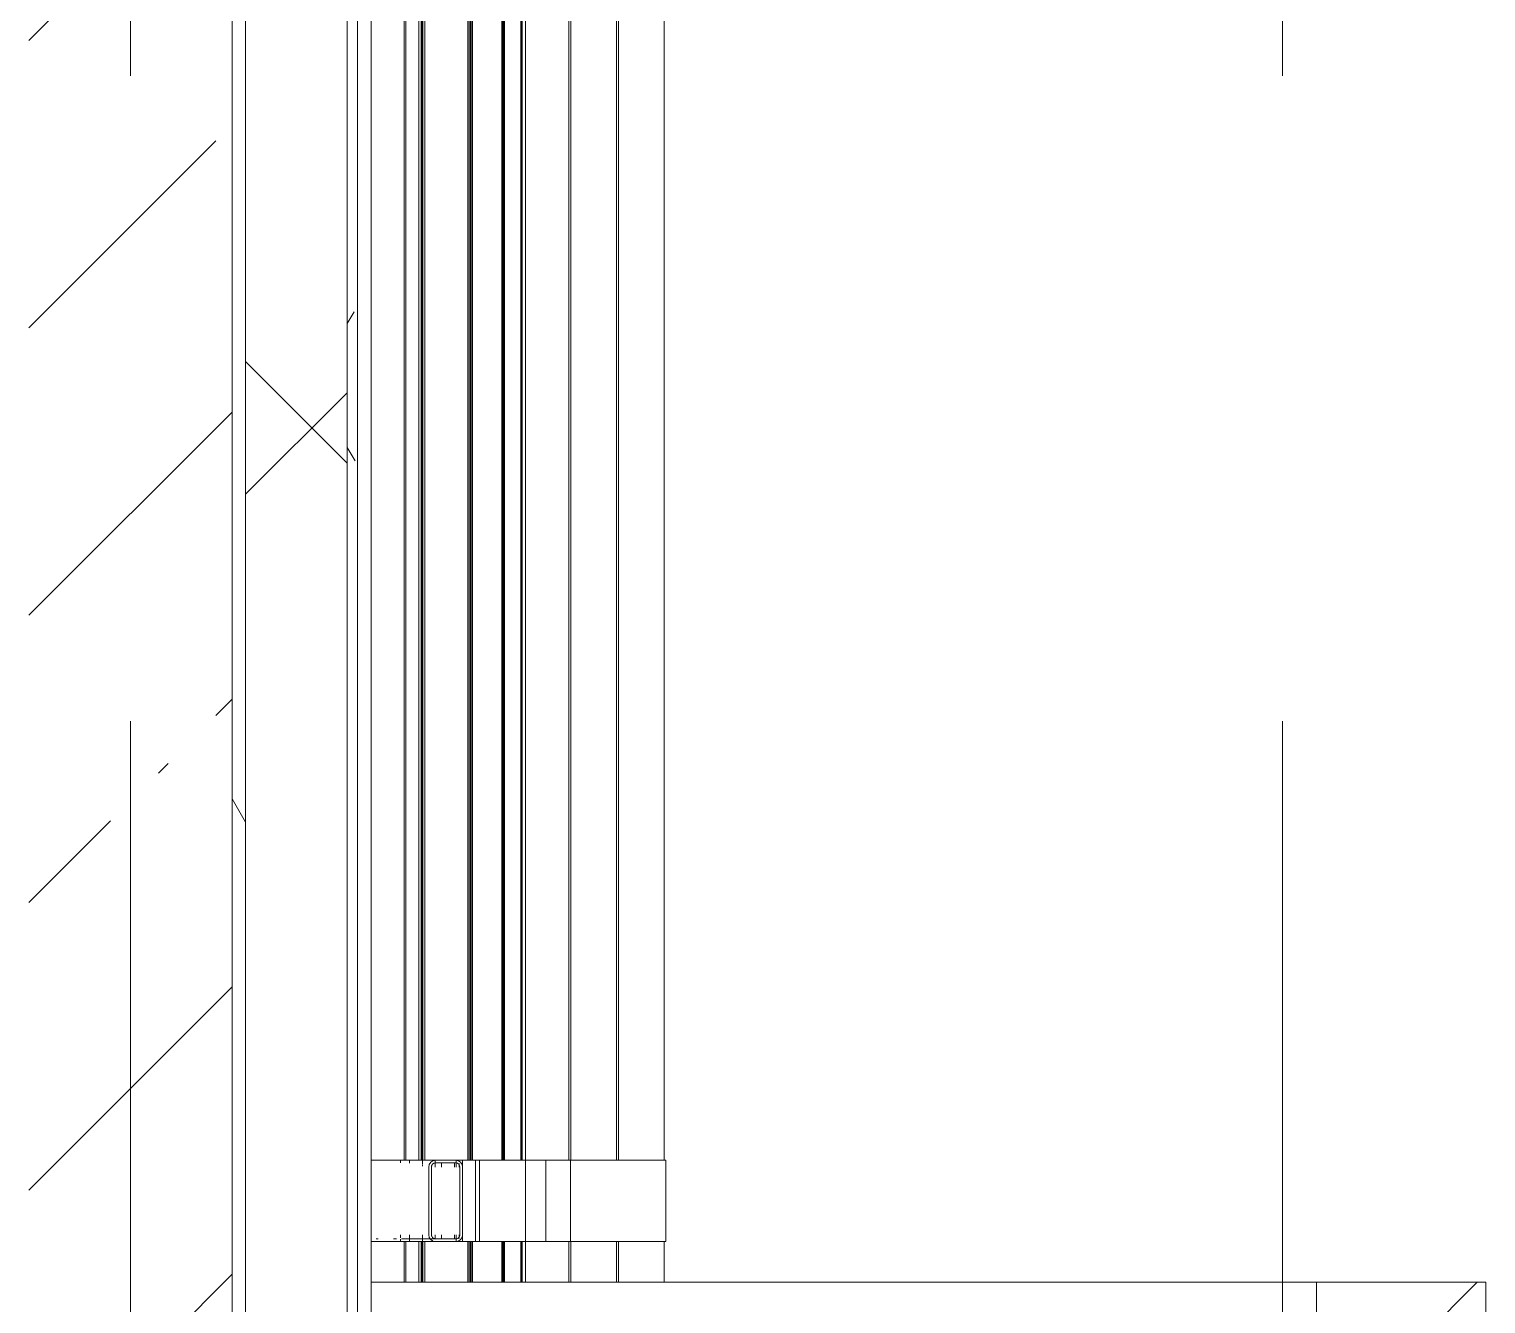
# Model space of a CAD drawing. Header units: millimetres. Extents: x -39507 to 33074, y -24219 to 30962.
# Drawn here: x 23567 to 25717, y 13668 to 15550 of the extents above; entities that cross this region are included whole.
import ezdxf

# ---------------------------------------------------------------- set-up
doc = ezdxf.new("R2010")
doc.units = ezdxf.units.MM
doc.linetypes.add('Осевые', pattern=[6350, 1270, -952.5, 3175, -952.5])
for name, color, linetype, lineweight in [('Обобщенные модели', 7, 'Continuous', 9), ('Обобщенные модели-1', 7, 'Continuous', 18), ('Общие ребра', 7, 'Continuous', 9), ('Отделка 1 _4_-1', 7, 'Continuous', 9), ('Отделка 2 _5_-1', 7, 'Continuous', 9), ('Стены', 7, 'Continuous', 9), ('Структура _1_', 7, 'Continuous', 18), ('Штриховка разреза-2', 7, 'Continuous', 9)]:
    doc.layers.add(name, color=color, linetype=linetype, lineweight=lineweight)
doc.layers.add('Оси-3', color=7, linetype='Осевые', lineweight=9, true_color=0xaaaaaa)
pattern_1 = [(0, (-2885.9, 6475), (812.8, 203.2), [67.056, -542.544, 67.056, -542.544, -3251.2]), (0, (-2885.9, 6475), (812.8, 203.2), [-1219.2, 67.056, -1152.144, 67.056, -542.544, -1422.4]), (0, (-2885.9, 6475), (812.8, 203.2), [-3048, 67.056, -339.344, 67.056, -948.944]), (120, (-2581.1, 6576.6), (-582.3764, 602.3054), [67.056, -542.544, 67.056, -3793.744]), (120, (-2581.1, 6576.6), (-582.3764, 602.3054), [-676.656, -542.544, 67.056, -1152.144, -2032]), (120, (-2581.1, 6576.6), (-582.3764, 602.3054), [-2438.4, 67.056, -542.544, 67.056, -1355.344]), (120, (-2581.1, 6576.6), (-582.3764, 602.3054), [-3115.056, -339.344, 67.056, -948.944]), (240, (-2479.5, 6983), (-230.4236, -805.5054), [67.056, -542.544, 67.056, -542.544, -3251.2]), (240, (-2479.5, 6983), (-230.4236, -805.5054), [-1219.2, 67.056, -1152.144, 67.056, -542.544, -1422.4]), (240, (-2479.5, 6983), (-230.4236, -805.5054), [-3048, 67.056, -339.344, 67.056, -948.944])]

# ---------------------------------------------------------------- blocks, each defined once
blk = doc.blocks.new('Обвязочная балка 1 - Обвязочная балка 1-1451838-Разрез 2-2')
at = {"layer": 'Обобщенные модели'}
for p, q in [((24079.4, 13764), (24082.3, 13764)), ((24082.5, 13764), (24079.9, 13764)), ((24109.7, 13764), (24105.2, 13764)), ((24105.5, 13764), (24109.2, 13764)), ((24117.1, 13764), (24159.8, 13764)), ((24161, 13764), (24118.2, 13764)), ((24161.4, 13764), (24166.3, 13764)), ((24196.1, 13764), (24162.3, 13764))]:
    blk.add_line(p, q, dxfattribs=at)
at = {"layer": 'Обобщенные модели', "flags": 128}
for points in [[(24071.9, 13880), (24105.6, 13880), (24137, 13880), (24161.8, 13880), (24180.1, 13880), (24191.7, 13880), (24196.8, 13880)], [(24162.8, 13874.2), (24162.6, 13874), (24162.5, 13873.9), (24162.3, 13873.7), (24162.2, 13873.5), (24162, 13873.3), (24161.9, 13873.1), (24161.8, 13872.9), (24161.7, 13872.6), (24161.6, 13872.4), (24161.5, 13872.2), (24161.4, 13872), (24161.3, 13871.7), (24161.3, 13871.5), (24161.2, 13871.3), (24161.2, 13871), (24161.1, 13870.8)], [(24167.1, 13876.1), (24166.9, 13876.1), (24166.6, 13876), (24166.4, 13876), (24166.2, 13876), (24165.9, 13875.9), (24165.7, 13875.9), (24165.5, 13875.8), (24165.2, 13875.8), (24165, 13875.7), (24164.8, 13875.6)], [(24199.8, 13879.6), (24200.2, 13879.5), (24200.6, 13879.4), (24201, 13879.2), (24201.3, 13879), (24201.7, 13878.9)], [(24205.9, 13874.7), (24206.1, 13874.4), (24206.2, 13874), (24206.4, 13873.6), (24206.5, 13873.2), (24206.6, 13872.9)], [(24197.1, 13760), (24193.8, 13760), (24183.9, 13760), (24167.4, 13760), (24144.3, 13760), (24114.7, 13760), (24078.7, 13760), (24071.9, 13760)], [(24161.1, 13770), (24161.1, 13769.8), (24161.1, 13769.5), (24161.1, 13769.3), (24161.1, 13769), (24161.2, 13768.8), (24161.2, 13768.6), (24161.3, 13768.3), (24161.4, 13768.1), (24161.5, 13767.9)], [(24162.6, 13766), (24162.7, 13765.8), (24162.9, 13765.7), (24163.1, 13765.5), (24163.3, 13765.3), (24163.5, 13765.2), (24163.7, 13765), (24163.9, 13764.9), (24164.1, 13764.8), (24164.3, 13764.7), (24164.5, 13764.5), (24164.7, 13764.4), (24164.9, 13764.4), (24165.2, 13764.3), (24165.4, 13764.2), (24165.6, 13764.1), (24165.9, 13764.1), (24166.1, 13764)], [(24201.8, 13761.2), (24201.4, 13761), (24201.1, 13760.8), (24200.7, 13760.7), (24200.3, 13760.5), (24199.9, 13760.4)], [(24206.7, 13767.2), (24206.6, 13766.9), (24206.4, 13766.5), (24206.3, 13766.1), (24206.1, 13765.7), (24205.9, 13765.4)]]:
    blk.add_lwpolyline(points, dxfattribs=at)
at = {"layer": 'Обобщенные модели-1'}
for p, q in [((24157.1, 13870), (24157.1, 13770)), ((24161.1, 13770), (24161.1, 13870)), ((24197.1, 13880), (24167.1, 13880)), ((24167.1, 13876.1), (24197, 13876.1)), ((24203.1, 13870), (24203.1, 13770)), ((24207.1, 13770), (24207.1, 13870)), ((24196.1, 13764), (24166.3, 13764)), ((24167.1, 13760), (24197.1, 13760))]:
    blk.add_line(p, q, dxfattribs=at)
for centre, radius, start, end in [((24167.1, 13870), 10, 90, 180), ((24167.1, 13870), 6.06, 90, 180), ((24197, 13870), 6.06, 0, 90), ((24197.1, 13870), 10, 0, 90), ((24167.1, 13770), 10, 180, 270), ((24167.1, 13770), 6.06, 180, 261.8796), ((24197, 13770), 6.06, 261.8796, 0), ((24197.1, 13770), 10, 270, 0)]:
    blk.add_arc(centre, radius, start, end, dxfattribs=at)
blk = doc.blocks.new('Профиль ламели143 - Профиль ламели-1489868-Разрез 2-2')
at = {"layer": 'Обобщенные модели'}
for p, q in [((24299.7, 13880), (24299.7, 17255.4)), ((24299.7, 13880), (24299.7, 17255.4)), ((24299.7, 13880), (24299.7, 17255.4)), ((24363.8, 17255), (24363.8, 13880)), ((24363.8, 13880), (24363.8, 17255)), ((24363.8, 13880), (24363.8, 17255)), ((24366.7, 13880), (24366.7, 17255)), ((24366.7, 13880), (24366.7, 17255)), ((24434.1, 13880), (24434.1, 17255)), ((24434.1, 13880), (24434.1, 17255)), ((24437, 13880), (24437, 17255)), ((24437, 13880), (24437, 17255)), ((24504.4, 13880), (24504.4, 17255)), ((24504.4, 13880), (24504.4, 17255)), ((24207.1, 13880), (24226.3, 13880)), ((24207.1, 13880), (24207.1, 13760)), ((24299.7, 13880), (24223, 13880)), ((24226.3, 13880), (24299.7, 13880)), ((24226.3, 13760), (24226.3, 13880)), ((24232.1, 13880), (24232.1, 13760)), ((24330.1, 13880), (24233.7, 13880)), ((24233.7, 13880), (24299.6, 13880)), ((24299.5, 13880), (24234, 13880)), ((24234, 13880), (24366.2, 13880)), ((24297.3, 13880), (24234, 13880)), ((24234, 13880), (24297.3, 13880)), ((24364.3, 13880), (24299.2, 13880)), ((24299.7, 13880), (24330.1, 13880)), ((24299.7, 13760), (24299.7, 13880)), ((24299.7, 13760), (24299.7, 13880)), ((24330.1, 13760), (24330.1, 13880)), ((24330.1, 13760), (24330.1, 13880)), ((24366.2, 13880), (24363.8, 13880)), ((24366.2, 13880), (24507.1, 13880)), ((24366.2, 13760), (24366.2, 13880)), ((24366.2, 13760), (24366.2, 13880)), ((24366.2, 13760), (24366.2, 13880)), ((24507.1, 13760), (24507.1, 13880)), ((24226.3, 13760), (24207.1, 13760)), ((24223, 13760), (24299.7, 13760)), ((24299.7, 13760), (24226.3, 13760)), ((24299.6, 13760), (24233.7, 13760)), ((24233.7, 13760), (24330.1, 13760)), ((24366.2, 13760), (24234, 13760)), ((24234, 13760), (24299.5, 13760)), ((24297.3, 13760), (24234, 13760)), ((24234, 13760), (24297.3, 13760)), ((24299.2, 13760), (24364.3, 13760)), ((24299.7, 13700), (24299.7, 13760.4)), ((24299.7, 13700), (24299.7, 13760.4)), ((24299.7, 13700), (24299.7, 13760.4)), ((24330.1, 13760), (24299.7, 13760)), ((24363.8, 13760), (24366.2, 13760)), ((24363.8, 13760), (24363.8, 13700)), ((24363.8, 13700), (24363.8, 13760)), ((24363.8, 13700), (24363.8, 13760)), ((24507.1, 13760), (24366.2, 13760)), ((24366.7, 13700), (24366.7, 13760)), ((24366.7, 13700), (24366.7, 13760)), ((24434.1, 13700), (24434.1, 13760)), ((24434.1, 13700), (24434.1, 13760)), ((24437, 13700), (24437, 13760)), ((24437, 13700), (24437, 13760)), ((24504.4, 13700), (24504.4, 13760)), ((24504.4, 13700), (24504.4, 13760)), ((24363.8, 13700), (24299.7, 13700)), ((24299.7, 13700), (24363.8, 13700)), ((24361.3, 13700), (24302.2, 13700)), ((24302.2, 13700), (24361.3, 13700)), ((24361.3, 13700), (24352.9, 13700)), ((24363.8, 13700), (24355.4, 13700)), ((24434.1, 13700), (24366.7, 13700)), ((24375.1, 13700), (24366.7, 13700)), ((24377.6, 13700), (24369.2, 13700)), ((24431.6, 13700), (24369.2, 13700)), ((24431.6, 13700), (24423.2, 13700)), ((24434.1, 13700), (24427, 13700)), ((24504.4, 13700), (24437, 13700)), ((24445.4, 13700), (24437, 13700)), ((24447.9, 13700), (24439.5, 13700)), ((24501.9, 13700), (24439.5, 13700)), ((24501.9, 13700), (24493.5, 13700)), ((24504.4, 13700), (24496, 13700))]:
    blk.add_line(p, q, dxfattribs=at)
blk = doc.blocks.new('Профиль ламели785 - Профиль ламели-1804272-Разрез 2-2')
at = {"layer": 'Обобщенные модели'}
for p, q in [((24293, 13880), (24293, 17255)), ((24293.8, 13880), (24293.8, 17255)), ((24294.4, 13880), (24294.4, 17255)), ((24295.1, 13880), (24295.1, 17255)), ((24197.4, 13880), (24202, 13880)), ((24197.4, 13870), (24197.4, 13880)), ((24202, 13880), (24221.2, 13880)), ((24202, 13875), (24202, 13870)), ((24292.6, 13880), (24217.4, 13880)), ((24221.2, 13880), (24295.6, 13880)), ((24228.1, 13880), (24292.9, 13880)), ((24292.6, 13880), (24228.4, 13880)), ((24299.6, 13880), (24228.5, 13880)), ((24228.6, 13880), (24290.6, 13880)), ((24292.8, 13880), (24228.7, 13880)), ((24228.8, 13880), (24299.7, 13880)), ((24299.7, 13880), (24294.7, 13880)), ((24295.9, 13880), (24299.7, 13880)), ((24363.8, 13880), (24366.7, 13880)), ((24434.1, 13880), (24437, 13880)), ((24197.4, 13760), (24197.4, 13770)), ((24202, 13760), (24197.4, 13760)), ((24202, 13770), (24202, 13764.6)), ((24221.2, 13760), (24202, 13760)), ((24217.4, 13760), (24292.6, 13760)), ((24295.6, 13760), (24221.2, 13760)), ((24292.9, 13760), (24228.1, 13760)), ((24228.4, 13760), (24292.6, 13760)), ((24228.5, 13760), (24299.6, 13760)), ((24290.6, 13760), (24228.6, 13760)), ((24228.7, 13760), (24292.8, 13760)), ((24299.7, 13760), (24228.8, 13760)), ((24293, 13700), (24293, 13760)), ((24293.8, 13700), (24293.8, 13760)), ((24294.4, 13700), (24294.4, 13760)), ((24294.7, 13760), (24299.7, 13760)), ((24295.1, 13700), (24295.1, 13760)), ((24299.7, 13760), (24295.9, 13760)), ((24366.7, 13760), (24363.8, 13760)), ((24437, 13760), (24434.1, 13760)), ((24293.8, 13700), (24293, 13700)), ((24293, 13700), (24356.4, 13700)), ((24295.1, 13700), (24294.4, 13700)), ((24359.6, 13700), (24295.1, 13700)), ((24354.1, 13700), (24295.6, 13700)), ((24297.5, 13700), (24356.9, 13700)), ((24356, 13700), (24347.6, 13700)), ((24357.7, 13700), (24349.3, 13700)), ((24369, 13700), (24360.6, 13700)), ((24424.2, 13700), (24362, 13700)), ((24429.7, 13700), (24362.5, 13700)), ((24372.3, 13700), (24363.9, 13700)), ((24426.1, 13700), (24417.8, 13700)), ((24427, 13700), (24419.4, 13700)), ((24439.1, 13700), (24430.7, 13700)), ((24494.3, 13700), (24432.1, 13700)), ((24499.8, 13700), (24432.6, 13700)), ((24442.4, 13700), (24434, 13700)), ((24496.3, 13700), (24487.9, 13700)), ((24497.9, 13700), (24489.6, 13700))]:
    blk.add_line(p, q, dxfattribs=at)
blk = doc.blocks.new('Профиль ламели786 - Профиль ламели-1804536-Разрез 2-2')
at = {"layer": 'Обобщенные модели'}
for p, q in [((24264.8, 13880), (24264.8, 17255)), ((24266.3, 13880), (24266.3, 17255)), ((24267.6, 13880), (24267.6, 17255)), ((24267.6, 13880), (24267.6, 17255)), ((24267.6, 13880), (24267.6, 17255)), ((24269.1, 13880), (24269.1, 17255)), ((24166.7, 13880), (24175.8, 13880)), ((24166.7, 13870), (24166.7, 13880)), ((24175.8, 13880), (24194.9, 13880)), ((24175.8, 13876.1), (24175.8, 13870)), ((24263.9, 13880), (24190.7, 13880)), ((24194.9, 13880), (24270, 13880)), ((24194.9, 13870), (24194.9, 13876.3)), ((24201.3, 13880), (24264.3, 13880)), ((24264.2, 13880), (24201.6, 13880)), ((24201.9, 13880), (24262.4, 13880)), ((24293, 13880), (24202.1, 13880)), ((24266.7, 13880), (24202.1, 13880)), ((24202.4, 13880), (24293, 13880)), ((24262.4, 13880), (24266.7, 13880)), ((24293, 13880), (24268.7, 13880)), ((24270.5, 13880), (24293, 13880)), ((24166.7, 13764), (24166.7, 13770)), ((24175.8, 13760), (24166.7, 13760)), ((24175.8, 13770), (24175.8, 13764)), ((24194.9, 13760), (24175.8, 13760)), ((24190.7, 13760), (24263.9, 13760)), ((24194.9, 13763.8), (24194.9, 13770)), ((24270, 13760), (24194.9, 13760)), ((24264.3, 13760), (24201.3, 13760)), ((24201.6, 13760), (24264.2, 13760)), ((24262.4, 13760), (24201.9, 13760)), ((24202.1, 13760), (24293, 13760)), ((24202.1, 13760), (24266.7, 13760)), ((24293, 13760), (24202.4, 13760)), ((24266.7, 13760), (24262.4, 13760)), ((24264.8, 13700), (24264.8, 13760)), ((24266.3, 13700), (24266.3, 13760)), ((24267.6, 13700), (24267.6, 13760)), ((24267.6, 13700), (24267.6, 13760)), ((24267.6, 13700), (24267.6, 13760)), ((24268.7, 13760), (24293, 13760)), ((24269.1, 13700), (24269.1, 13760)), ((24293, 13760), (24270.5, 13760)), ((24266.3, 13700), (24264.8, 13700)), ((24264.8, 13700), (24327.2, 13700)), ((24267.6, 13700), (24266.3, 13700)), ((24269.1, 13700), (24267.6, 13700)), ((24325.1, 13700), (24267.6, 13700)), ((24333.6, 13700), (24269.1, 13700)), ((24271.3, 13700), (24330.7, 13700)), ((24328.9, 13700), (24320.6, 13700)), ((24329.8, 13700), (24321.4, 13700)), ((24332.6, 13700), (24330.1, 13700)), ((24340.9, 13700), (24332.6, 13700)), ((24394.7, 13700), (24332.9, 13700)), ((24336.4, 13700), (24333.9, 13700)), ((24403.1, 13700), (24336.4, 13700)), ((24345, 13700), (24336.7, 13700)), ((24398.5, 13700), (24390.2, 13700)), ((24399.3, 13700), (24391, 13700)), ((24402.2, 13700), (24399.7, 13700)), ((24410.5, 13700), (24402.2, 13700)), ((24464.3, 13700), (24402.5, 13700)), ((24406, 13700), (24403.5, 13700)), ((24472.7, 13700), (24406, 13700)), ((24414.6, 13700), (24406.3, 13700)), ((24468.1, 13700), (24459.8, 13700)), ((24468.9, 13700), (24460.6, 13700))]:
    blk.add_line(p, q, dxfattribs=at)
blk = doc.blocks.new('Профиль ламели787 - Профиль ламели-1804800-Разрез 2-2')
at = {"layer": 'Обобщенные модели'}
for p, q in [((24215.3, 13880), (24215.3, 17255)), ((24217.6, 13880), (24217.6, 17255)), ((24218.9, 13880), (24218.9, 17255)), ((24219.5, 13880), (24219.5, 17255)), ((24221.7, 13880), (24221.7, 17255)), ((24115.3, 13880), (24128.9, 13880)), ((24115.3, 13876.4), (24115.3, 13880)), ((24128.9, 13880), (24147.7, 13880)), ((24128.9, 13880), (24128.9, 13875.9)), ((24214, 13880), (24143.5, 13880)), ((24147.7, 13880), (24223.1, 13880)), ((24147.7, 13874.6), (24147.7, 13880)), ((24147.7, 13871.2), (24147.7, 13873.6)), ((24153.5, 13880), (24214.2, 13880)), ((24214.4, 13880), (24153.8, 13880)), ((24154.3, 13880), (24213, 13880)), ((24219.4, 13880), (24154.5, 13880)), ((24252.9, 13880), (24154.7, 13880)), ((24155, 13880), (24264.9, 13880)), ((24214.4, 13880), (24219.4, 13880)), ((24264.8, 13880), (24221.7, 13880)), ((24223.8, 13880), (24253.5, 13880)), ((24115.3, 13765.4), (24115.3, 13770)), ((24115.3, 13760), (24115.3, 13763.4)), ((24128.9, 13760), (24115.3, 13760)), ((24128.9, 13770), (24128.9, 13760)), ((24147.7, 13760), (24128.9, 13760)), ((24143.5, 13760), (24214, 13760)), ((24147.7, 13760), (24147.7, 13770)), ((24223.1, 13760), (24147.7, 13760)), ((24214.2, 13760), (24153.5, 13760)), ((24153.8, 13760), (24214.4, 13760)), ((24213, 13760), (24154.3, 13760)), ((24154.5, 13760), (24219.4, 13760)), ((24154.7, 13760), (24252.9, 13760)), ((24264.9, 13760), (24155, 13760)), ((24219.4, 13760), (24214.4, 13760)), ((24215.3, 13700), (24215.3, 13760)), ((24217.6, 13700), (24217.6, 13760)), ((24218.9, 13700), (24218.9, 13760)), ((24219.5, 13700), (24219.5, 13760)), ((24221.7, 13760), (24264.8, 13760)), ((24221.7, 13700), (24221.7, 13760)), ((24253.5, 13760), (24223.8, 13760)), ((24217.6, 13700), (24215.3, 13700)), ((24215.3, 13700), (24276.4, 13700)), ((24218.9, 13700), (24217.6, 13700)), ((24274.6, 13700), (24218.2, 13700)), ((24221.7, 13700), (24219.5, 13700)), ((24285.3, 13700), (24221.7, 13700)), ((24223.7, 13700), (24282.9, 13700)), ((24272, 13700), (24269, 13700)), ((24280.2, 13700), (24272, 13700)), ((24280.2, 13700), (24272, 13700)), ((24277.3, 13700), (24274.6, 13700)), ((24283.1, 13700), (24279.3, 13700)), ((24282.9, 13700), (24280.2, 13700)), ((24343.2, 13700), (24282.2, 13700)), ((24288.7, 13700), (24285.2, 13700)), ((24291.3, 13700), (24285.2, 13700)), ((24296.1, 13700), (24287.9, 13700)), ((24354.6, 13700), (24288.7, 13700)), ((24340.7, 13700), (24337.7, 13700)), ((24348.9, 13700), (24340.7, 13700)), ((24348.9, 13700), (24340.7, 13700)), ((24345.9, 13700), (24343.2, 13700)), ((24351.8, 13700), (24348, 13700)), ((24351.6, 13700), (24348.9, 13700)), ((24411.9, 13700), (24350.9, 13700)), ((24360, 13700), (24351.8, 13700)), ((24357.4, 13700), (24353.6, 13700)), ((24364.8, 13700), (24356.6, 13700)), ((24423.3, 13700), (24357.4, 13700)), ((24409.4, 13700), (24406.4, 13700)), ((24417.6, 13700), (24409.4, 13700)), ((24417.6, 13700), (24409.4, 13700)), ((24414.6, 13700), (24411.9, 13700)), ((24420.3, 13700), (24417.6, 13700))]:
    blk.add_line(p, q, dxfattribs=at)
blk = doc.blocks.new('Профиль ламели788 - Профиль ламели-1805064-Разрез 2-2')
at = {"layer": 'Обобщенные модели'}
for p, q in [((24142.7, 13880), (24142.7, 17255)), ((24145.7, 13880), (24145.7, 17255)), ((24145.7, 13880), (24145.7, 17255)), ((24147, 13880), (24147, 17255)), ((24148.2, 13880), (24148.2, 17255)), ((24151.2, 13880), (24151.2, 17255)), ((24214.7, 13880), (24214.7, 17255)), ((24071.9, 13880), (24077.7, 13880)), ((24141, 13880), (24072.6, 13880)), ((24077.7, 13880), (24153, 13880)), ((24082.9, 13880), (24143.3, 13880)), ((24141.8, 13880), (24083.2, 13880)), ((24083.8, 13880), (24140.4, 13880)), ((24148.9, 13880), (24084.2, 13880)), ((24182.3, 13880), (24084.5, 13880)), ((24084.8, 13880), (24214.4, 13880)), ((24140.4, 13880), (24148.9, 13880)), ((24214.4, 13880), (24151.2, 13880)), ((24154, 13880), (24183.2, 13880)), ((24077.7, 13760), (24071.9, 13760)), ((24072.6, 13760), (24141, 13760)), ((24153, 13760), (24077.7, 13760)), ((24143.3, 13760), (24082.9, 13760)), ((24083.2, 13760), (24141.8, 13760)), ((24140.4, 13760), (24083.8, 13760)), ((24084.2, 13760), (24148.9, 13760)), ((24084.5, 13760), (24182.3, 13760)), ((24214.4, 13760), (24084.8, 13760)), ((24148.9, 13760), (24140.4, 13760)), ((24142.7, 13700), (24142.7, 13760)), ((24145.7, 13700), (24145.7, 13760)), ((24145.7, 13700), (24145.7, 13760)), ((24147, 13700), (24147, 13760)), ((24148.2, 13700), (24148.2, 13760)), ((24151.2, 13760), (24214.4, 13760)), ((24151.2, 13700), (24151.2, 13760)), ((24183.2, 13760), (24154, 13760)), ((24214.7, 13700), (24214.7, 13760)), ((24145.7, 13700), (24142.7, 13700)), ((24143.5, 13700), (24202.2, 13700)), ((24147, 13700), (24145.7, 13700)), ((24200.5, 13700), (24145.7, 13700)), ((24149.5, 13700), (24147, 13700)), ((24151.2, 13700), (24148.2, 13700)), ((24214.7, 13700), (24151.2, 13700)), ((24153, 13700), (24211.6, 13700)), ((24200, 13700), (24196, 13700)), ((24207.2, 13700), (24199.2, 13700)), ((24208, 13700), (24200, 13700)), ((24204.1, 13700), (24200.5, 13700)), ((24210, 13700), (24205, 13700)), ((24211.6, 13700), (24208, 13700)), ((24267.9, 13700), (24208.1, 13700)), ((24218.1, 13700), (24210, 13700)), ((24217.5, 13700), (24212.5, 13700)), ((24223.7, 13700), (24215.6, 13700)), ((24282.2, 13700), (24217.5, 13700)), ((24220.6, 13700), (24218.1, 13700)), ((24267.4, 13700), (24263.5, 13700)), ((24274.7, 13700), (24266.6, 13700)), ((24275.5, 13700), (24267.4, 13700)), ((24271.6, 13700), (24267.9, 13700)), ((24277.4, 13700), (24272.4, 13700)), ((24335.4, 13700), (24275.5, 13700)), ((24279.1, 13700), (24275.5, 13700)), ((24285.2, 13700), (24277.4, 13700)), ((24285, 13700), (24280, 13700)), ((24349.7, 13700), (24285.2, 13700)), ((24291.1, 13700), (24285.2, 13700)), ((24288, 13700), (24285.5, 13700)), ((24334.9, 13700), (24331, 13700)), ((24342.1, 13700), (24334.1, 13700)), ((24342.9, 13700), (24334.9, 13700)), ((24339, 13700), (24335.4, 13700)), ((24346.6, 13700), (24342.9, 13700))]:
    blk.add_line(p, q, dxfattribs=at)
blk = doc.blocks.new('Профиль ламели789 - Профиль ламели-1805328-Разрез 2-2')
at = {"layer": 'Обобщенные модели'}
for p, q in [((24120.8, 13880), (24120.8, 17255)), ((24123.5, 13880), (24123.5, 17255)), ((24071.9, 13880), (24090.1, 13880)), ((24121.4, 13880), (24071.9, 13880)), ((24089.1, 13880), (24072, 13880)), ((24072, 13880), (24124, 13880)), ((24124, 13880), (24142.7, 13880)), ((24090.1, 13760), (24071.9, 13760)), ((24071.9, 13760), (24121.4, 13760)), ((24072, 13760), (24089.1, 13760)), ((24124, 13760), (24072, 13760)), ((24120.8, 13700), (24120.8, 13760)), ((24123.5, 13700), (24123.5, 13760)), ((24142.7, 13760), (24124, 13760)), ((24071.8, 13700), (24105.2, 13700)), ((24103.8, 13700), (24071.8, 13700)), ((24120.8, 13700), (24071.9, 13700)), ((24071.9, 13700), (24117.5, 13700)), ((24105.2, 13700), (24100.4, 13700)), ((24111.5, 13700), (24103.6, 13700)), ((24108.2, 13700), (24103.8, 13700)), ((24113.1, 13700), (24105.2, 13700)), ((24114.2, 13700), (24107.9, 13700)), ((24169.6, 13700), (24111.2, 13700)), ((24117.5, 13700), (24113.1, 13700)), ((24122, 13700), (24114.2, 13700)), ((24123.5, 13700), (24117.3, 13700)), ((24128.4, 13700), (24120.5, 13700)), ((24125.2, 13700), (24122, 13700)), ((24186.7, 13700), (24123.5, 13700)), ((24171.1, 13700), (24166.2, 13700)), ((24177.3, 13700), (24169.5, 13700)), ((24174.1, 13700), (24169.6, 13700)), ((24179, 13700), (24171.1, 13700)), ((24180, 13700), (24173.8, 13700)), ((24235.5, 13700), (24177, 13700)), ((24183.5, 13700), (24179, 13700)), ((24187.9, 13700), (24180, 13700)), ((24189.4, 13700), (24183.2, 13700)), ((24194.2, 13700), (24186.4, 13700)), ((24191, 13700), (24187.9, 13700)), ((24252.5, 13700), (24189.4, 13700)), ((24237, 13700), (24232.1, 13700)), ((24243.2, 13700), (24235.3, 13700)), ((24240, 13700), (24235.5, 13700)), ((24244.8, 13700), (24237, 13700)), ((24249.3, 13700), (24244.8, 13700))]:
    blk.add_line(p, q, dxfattribs=at)

msp = doc.modelspace()

# ---------------------------------------------------------------- hatches: boundary and pattern name
at = {"layer": 'Штриховка разреза-2'}
h = msp.add_hatch(dxfattribs=at)
h.set_pattern_fill('FP_3', color=256, style=0, pattern_type=2)
h.set_pattern_definition(pattern_1)
h.paths.add_polyline_path([(23866.9, 12500), (23886.9, 12500), (23886.9, 19660), (23866.9, 19660), (23866.9, 12518.8)], flags=0)
h.paths.add_polyline_path([(23886.9, 20860), (23886.9, 23980.4), (23866.9, 23980.4), (23866.9, 20860)], flags=0)
h.paths.add_polyline_path([(23886.9, 25180.4), (23886.9, 26500), (23866.9, 26500), (23866.9, 25180.4)], flags=0)
h = msp.add_hatch(dxfattribs=at)
h.set_pattern_fill('FP_4', color=256, style=0, pattern_type=2)
h.set_pattern_definition([(45, (-2885.9, 6475), (-707.107, 707.107), []), (135, (-2885.9, 6475), (-707.107, -707.107), [])])
h.paths.add_polyline_path([(24036.9, 12500), (24036.9, 19660), (23886.9, 19660), (23886.9, 12500), (24001.7, 12500)], flags=0)
h.paths.add_polyline_path([(24001.7, 20860), (24036.9, 20860), (24036.9, 23980.4), (23886.9, 23980.4), (23886.9, 20860)], flags=0)
h.paths.add_polyline_path([(24001.7, 25180.4), (24036.9, 25180.4), (24036.9, 26500), (23886.9, 26500), (23886.9, 25180.4)], flags=0)
h = msp.add_hatch(dxfattribs=at)
h.set_pattern_fill('FP_3', color=256, style=0, pattern_type=2)
h.set_pattern_definition(pattern_1)
h.paths.add_polyline_path([(24051.9, 12500), (24051.9, 19660), (24036.9, 19660), (24036.9, 12500)], flags=0)
h.paths.add_polyline_path([(24051.9, 20860), (24051.9, 23980.4), (24036.9, 23980.4), (24036.9, 20860)], flags=0)
h.paths.add_polyline_path([(24051.9, 25180.4), (24051.9, 26500), (24036.9, 26500), (24036.9, 25180.4)], flags=0)
h = msp.add_hatch(dxfattribs=at)
h.set_pattern_fill('FP_2', color=256, style=0, pattern_type=2)
h.set_pattern_definition([(45, (-2885.9, 6475), (-424.264, 424.264), [600, -100, 20, -100]), (45, (-2885.9, 6899), (-424.264, 424.264), [])])
h.paths.add_polyline_path([(23867.1, 12500), (23867.1, 16450), (23567.1, 16450), (23567.1, 12500)], flags=0)
h = msp.add_hatch(dxfattribs=at)
h.set_pattern_fill('FP_5', color=256, style=0, pattern_type=2)
h.set_pattern_definition([(45, (-2885.9, 6475), (-502.894, 502.894), []), (45, (-2885.9, 7237), (-502.894, 502.894), [])])
h.paths.add_polyline_path([(25702.9, 12500), (25717.1, 12500), (25717.1, 13700), (25467.1, 13700), (25467.1, 12500)], flags=0)

# ---------------------------------------------------------------- linework, layer by layer
at = {"layer": 'Общие ребра'}
for p, q in [((23886.9, 12500), (23886.9, 19660)), ((24036.9, 12500), (24036.9, 19660)), ((24051.9, 12500), (24051.9, 19660))]:
    msp.add_line(p, q, dxfattribs=at)
at = {"layer": 'Оси-3'}
for p, q in [((23717.1, -22619.5), (23717.1, 29000)), ((25417.1, -22619.5), (25417.1, 29000))]:
    msp.add_line(p, q, dxfattribs=at)
at = {"layer": 'Отделка 1 _4_-1'}
msp.add_line((23866.9, 19660), (23866.9, 12500), dxfattribs=at)
at = {"layer": 'Отделка 2 _5_-1'}
msp.add_line((24071.9, 12500), (24071.9, 19660), dxfattribs=at)
at = {"layer": 'Стены'}
for p, q in [((24071.9, 16660), (24071.9, 15460)), ((24071.9, 15500), (24071.9, 13700)), ((24071.9, 15500), (24071.9, 13700)), ((24071.9, 15500), (24071.9, 13700)), ((24071.9, 15500), (24071.9, 13700)), ((24071.9, 15500), (24071.9, 13700)), ((24071.9, 15500), (24071.9, 13700)), ((24071.9, 15500), (24071.9, 13700)), ((24071.9, 15500), (24071.9, 13700)), ((24071.9, 15500), (24071.9, 13700)), ((24071.9, 15500), (24071.9, 13700)), ((24071.9, 15500), (24071.9, 13700)), ((24072.8, 13700), (25467.1, 13700)), ((25717.1, 13700), (24072.8, 13700))]:
    msp.add_line(p, q, dxfattribs=at)
at = {"layer": 'Структура _1_'}
for p, q in [((23867.1, 12500), (23867.1, 16450)), ((25467.1, 13700), (25467.1, 12500)), ((25717.1, 13700), (25467.1, 13700)), ((25717.1, 12500), (25717.1, 13700))]:
    msp.add_line(p, q, dxfattribs=at)

# ---------------------------------------------------------------- block references
at = {"layer": 'Обобщенные модели'}
for name in ['Профиль ламели789 - Профиль ламели-1805328-Разрез 2-2', 'Профиль ламели788 - Профиль ламели-1805064-Разрез 2-2', 'Профиль ламели787 - Профиль ламели-1804800-Разрез 2-2', 'Профиль ламели786 - Профиль ламели-1804536-Разрез 2-2', 'Профиль ламели785 - Профиль ламели-1804272-Разрез 2-2', 'Профиль ламели143 - Профиль ламели-1489868-Разрез 2-2', 'Обвязочная балка 1 - Обвязочная балка 1-1451838-Разрез 2-2']:
    msp.add_blockref(name, (0, 0), dxfattribs=at)

doc.saveas('drawing.dxf')
